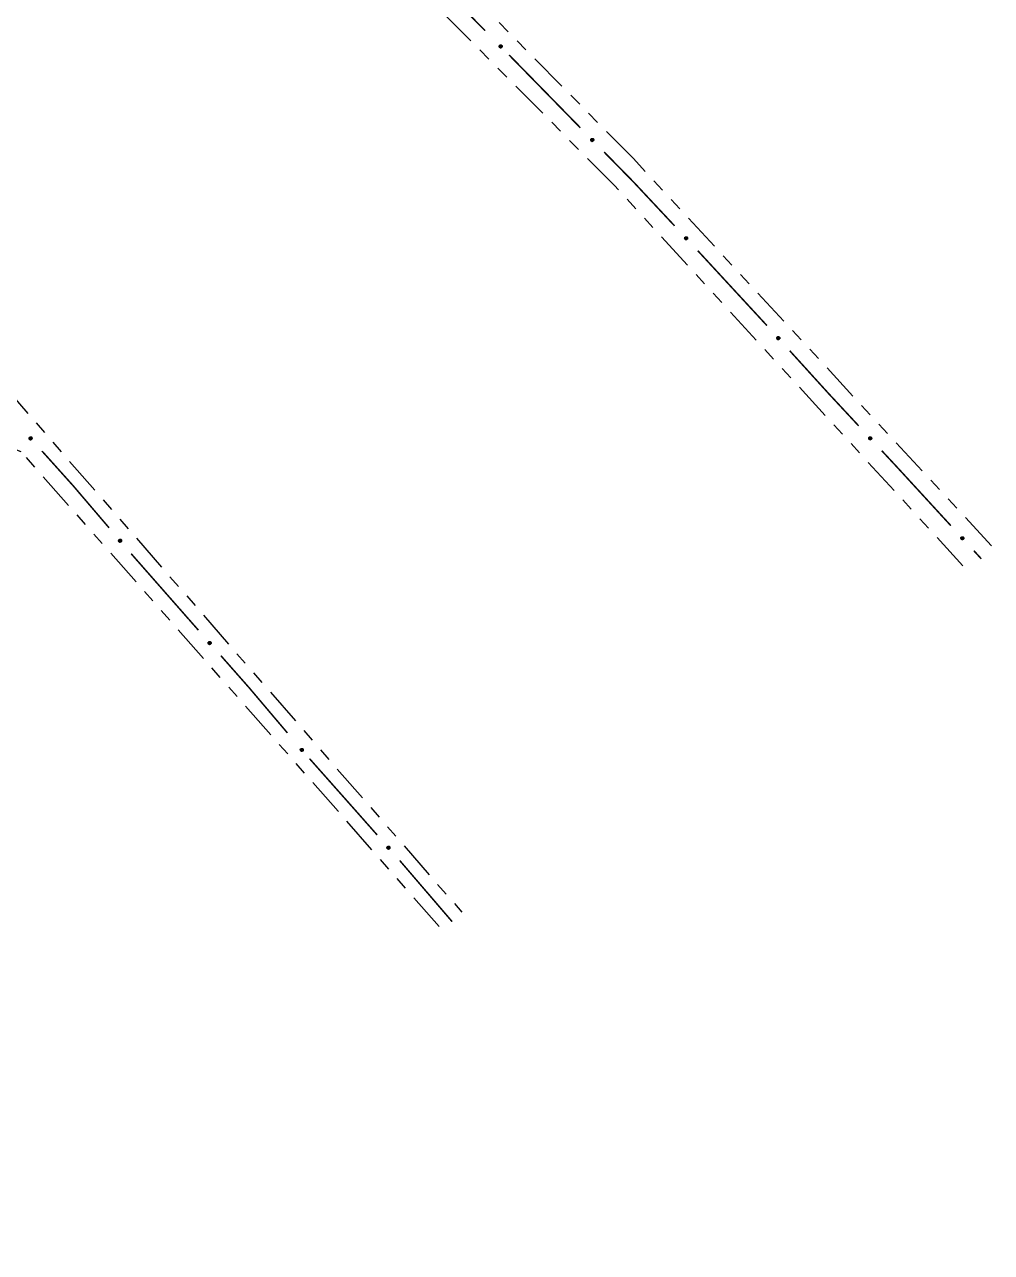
# Model space of a CAD drawing. Extents: x 209193 to 212081, y 4877574 to 4880493.
# Drawn here: x 211200.1 to 211313.9, y 4878143.3 to 4878287.9 of the extents above; entities that cross this region are included whole.
import ezdxf

# ---------------------------------------------------------------- set-up
doc = ezdxf.new("R2010")
doc.units = 0
doc.header["$LTSCALE"] = 1.5
doc.header["$MEASUREMENT"] = 0
doc.linetypes.add('TRACO_25', pattern=[8, 3, -1, 1, -1, 1, -1])
doc.layers.add('SV-EIXO-RUA-N-PAV', color=6, linetype='CONTINUOUS')
doc.layers.add('SV-RUA-NAO-PAV', color=7, linetype='CONTINUOUS')

msp = doc.modelspace()

# ---------------------------------------------------------------- linework, layer by layer
at = {"layer": 'SV-EIXO-RUA-N-PAV', "const_width": 0.18}
for points in [[(211248.718891, 4878292.844997), (211254.346278, 4878287.155084)], [(211257.153417, 4878284.305548), (211264.844498, 4878276.441244)], [(211264.844498, 4878276.441244), (211265.362902, 4878275.911164)], [(211265.362902, 4878275.911164), (211265.543974, 4878275.726588)], [(211268.345163, 4878272.871183), (211271.146352, 4878270.015777)], [(211271.146352, 4878270.015777), (211271.78037, 4878269.369488)], [(211271.78037, 4878269.369488), (211276.627127, 4878264.188472)], [(211279.357076, 4878261.264897), (211286.818157, 4878253.182059)], [(211286.818157, 4878253.182059), (211287.430708, 4878252.518462)], [(211287.430708, 4878252.518462), (211287.49582, 4878252.446691)], [(211290.18347, 4878249.484168), (211294.214944, 4878245.040384)], [(211294.214944, 4878245.040384), (211294.717639, 4878244.486278)], [(211294.717639, 4878244.486278), (211298.294019, 4878240.640321)], [(211202.183084, 4878237.673913), (211205.524844, 4878233.954687)], [(211301.017922, 4878237.711098), (211302.379874, 4878236.246486)], [(211302.379874, 4878236.246486), (211302.956838, 4878235.626033)], [(211302.956838, 4878235.626033), (211309.147507, 4878228.8845)], [(211205.524844, 4878233.954687), (211205.852227, 4878233.590325)], [(211205.852227, 4878233.590325), (211210.076611, 4878228.63686)], [(211212.673895, 4878225.594823), (211219.272806, 4878218.081211)], [(211311.853, 4878225.938264), (211312.529373, 4878225.201705)], [(211312.529373, 4878225.201705), (211312.727949, 4878224.985459)], [(211219.272806, 4878218.081211), (211219.45954, 4878217.868594)], [(211219.45954, 4878217.868594), (211220.594837, 4878216.580467)], [(211223.239641, 4878213.579632), (211226.545646, 4878209.828588)], [(211226.545646, 4878209.828588), (211226.553076, 4878209.820158)], [(211226.553076, 4878209.820158), (211231.068525, 4878204.485973)], [(211233.676961, 4878201.453787), (211238.984858, 4878195.468286)], [(211238.984858, 4878195.468286), (211239.171386, 4878195.257947)], [(211239.171386, 4878195.257947), (211241.632947, 4878192.47035)], [(211244.280593, 4878189.472022), (211244.32102, 4878189.426241)], [(211244.32102, 4878189.426241), (211250.138395, 4878182.639304)], [(211250.138395, 4878182.639304), (211250.459657, 4878182.264498)]]:
    msp.add_lwpolyline(points, dxfattribs=at)
at = {"layer": 'SV-EIXO-RUA-N-PAV'}
for points in [[(211256.149674, 4878285.489338), (211256.198583, 4878285.489486), (211256.240647, 4878285.479613), (211256.273361, 4878285.46128), (211256.298045, 4878285.437542), (211256.320562, 4878285.410412), (211256.33723, 4878285.378051), (211256.347774, 4878285.338036), (211256.348267, 4878285.288976), (211256.33532, 4878285.246549), (211256.319063, 4878285.213516), (211256.295792, 4878285.186351), (211256.269071, 4878285.164918), (211256.234883, 4878285.148716), (211256.194228, 4878285.138427), (211256.144883, 4878285.139125), (211256.103711, 4878285.149088), (211256.072534, 4878285.167651), (211256.045373, 4878285.191219), (211256.022717, 4878285.219192), (211256.006538, 4878285.251052), (211255.996253, 4878285.292005), (211255.997587, 4878285.340698), (211256.007055, 4878285.381876), (211256.025175, 4878285.413305), (211256.04898, 4878285.439523), (211256.075916, 4878285.462439), (211256.107749, 4878285.480548), (211256.149674, 4878285.489338)], [(211266.922531, 4878274.478541), (211266.971438, 4878274.478765), (211267.013518, 4878274.468957), (211267.04626, 4878274.450675), (211267.070981, 4878274.426975), (211267.093541, 4878274.39988), (211267.110259, 4878274.367545), (211267.120864, 4878274.327547), (211267.121434, 4878274.278487), (211267.108553, 4878274.236041), (211267.092346, 4878274.202982), (211267.069118, 4878274.175782), (211267.04243, 4878274.154307), (211267.008268, 4878274.138052), (211266.967628, 4878274.1277), (211266.918283, 4878274.128322), (211266.877095, 4878274.13822), (211266.845889, 4878274.156735), (211266.818692, 4878274.180261), (211266.795992, 4878274.208198), (211266.779764, 4878274.240034), (211266.769415, 4878274.28097), (211266.770674, 4878274.329666), (211266.780078, 4878274.370859), (211266.79815, 4878274.402316), (211266.821914, 4878274.42857), (211266.848814, 4878274.451528), (211266.880618, 4878274.469686), (211266.922531, 4878274.478541)], [(211277.975673, 4878262.908057), (211278.024573, 4878262.907121), (211278.066408, 4878262.896316), (211278.098707, 4878262.877262), (211278.122858, 4878262.852982), (211278.144768, 4878262.82536), (211278.160714, 4878262.792637), (211278.170367, 4878262.752398), (211278.169772, 4878262.703339), (211278.155888, 4878262.66121), (211278.138901, 4878262.628545), (211278.115034, 4878262.601904), (211278.087843, 4878262.581069), (211278.053305, 4878262.565629), (211278.012431, 4878262.556245), (211277.963114, 4878262.558037), (211277.922173, 4878262.568911), (211277.891416, 4878262.588161), (211277.864785, 4878262.612326), (211277.842754, 4878262.640794), (211277.827286, 4878262.673005), (211277.817912, 4878262.714176), (211277.820326, 4878262.762828), (211277.830705, 4878262.803786), (211277.849518, 4878262.834805), (211277.873899, 4878262.860488), (211277.901336, 4878262.882801), (211277.933563, 4878262.9002), (211277.975673, 4878262.908057)], [(211288.824633, 4878251.145808), (211288.873513, 4878251.144124), (211288.915178, 4878251.132681), (211288.947182, 4878251.113136), (211288.970959, 4878251.088489), (211288.992444, 4878251.060535), (211289.007888, 4878251.027573), (211289.016925, 4878250.987191), (211289.01558, 4878250.938146), (211289.001053, 4878250.896235), (211288.983569, 4878250.863833), (211288.959297, 4878250.83756), (211288.931791, 4878250.817143), (211288.897021, 4878250.802233), (211288.856008, 4878250.793475), (211288.806725, 4878250.796021), (211288.765954, 4878250.807519), (211288.735495, 4878250.827238), (211288.709236, 4878250.851806), (211288.687644, 4878250.880608), (211288.67267, 4878250.913053), (211288.663926, 4878250.954362), (211288.667084, 4878251.002971), (211288.678088, 4878251.043766), (211288.697373, 4878251.074494), (211288.722143, 4878251.099801), (211288.749919, 4878251.121692), (211288.782408, 4878251.138595), (211288.824633, 4878251.145808)], [(211299.63874, 4878239.35589), (211299.687637, 4878239.354807), (211299.729439, 4878239.343878), (211299.761681, 4878239.324728), (211299.78576, 4878239.300376), (211299.807588, 4878239.272688), (211299.823436, 4878239.239918), (211299.832969, 4878239.199651), (211299.832228, 4878239.150593), (211299.818217, 4878239.108506), (211299.801134, 4878239.075892), (211299.777187, 4878239.049322), (211299.749934, 4878239.028568), (211299.71535, 4878239.013232), (211299.674449, 4878239.003969), (211299.625137, 4878239.005909), (211299.584229, 4878239.016904), (211299.553529, 4878239.036246), (211299.52697, 4878239.06049), (211299.505024, 4878239.089024), (211299.489653, 4878239.121282), (211299.480401, 4878239.16248), (211299.48296, 4878239.211125), (211299.493461, 4878239.252051), (211299.512367, 4878239.283015), (211299.536824, 4878239.308625), (211299.564328, 4878239.330856), (211299.596606, 4878239.348158), (211299.63874, 4878239.35589)], [(211200.832234, 4878239.342052), (211200.881105, 4878239.340133), (211200.922714, 4878239.328491), (211200.954624, 4878239.308792), (211200.978283, 4878239.284032), (211200.999634, 4878239.255975), (211201.014919, 4878239.222939), (211201.023762, 4878239.182514), (211201.022182, 4878239.133476), (211201.007454, 4878239.091635), (211200.989815, 4878239.059318), (211200.965417, 4878239.033161), (211200.937814, 4878239.012877), (211200.902972, 4878238.998134), (211200.861918, 4878238.989572), (211200.812648, 4878238.992355), (211200.771933, 4878239.004048), (211200.741569, 4878239.023913), (211200.715428, 4878239.048607), (211200.693973, 4878239.077512), (211200.679156, 4878239.110028), (211200.67061, 4878239.151378), (211200.674001, 4878239.199972), (211200.6852, 4878239.240713), (211200.704633, 4878239.271349), (211200.729524, 4878239.296537), (211200.757405, 4878239.318294), (211200.789974, 4878239.335042), (211200.832234, 4878239.342052)], [(211211.364917, 4878227.295851), (211211.413722, 4878227.292669), (211211.455017, 4878227.279954), (211211.486406, 4878227.259436), (211211.509417, 4878227.234073), (211211.530035, 4878227.205473), (211211.544461, 4878227.172052), (211211.552256, 4878227.131413), (211211.549407, 4878227.082432), (211211.533602, 4878227.040986), (211211.515133, 4878227.009136), (211211.490067, 4878226.983619), (211211.461948, 4878226.964055), (211211.426737, 4878226.950218), (211211.385476, 4878226.942721), (211211.336293, 4878226.946777), (211211.295895, 4878226.95952), (211211.266054, 4878226.980163), (211211.240561, 4878227.005525), (211211.219861, 4878227.034975), (211211.20589, 4878227.067863), (211211.198416, 4878227.109421), (211211.203063, 4878227.157911), (211211.215312, 4878227.198349), (211211.23553, 4878227.228471), (211211.261065, 4878227.253007), (211211.289499, 4878227.274036), (211211.32249, 4878227.289936), (211211.364917, 4878227.295851)], [(211310.484152, 4878227.591666), (211310.533041, 4878227.590277), (211310.574774, 4878227.579087), (211310.606896, 4878227.559735), (211310.630821, 4878227.535232), (211310.652475, 4878227.507409), (211310.668118, 4878227.47454), (211310.677398, 4878227.434213), (211310.676349, 4878227.385161), (211310.662076, 4878227.343163), (211310.644788, 4878227.310656), (211310.620675, 4878227.284237), (211310.593293, 4878227.263654), (211310.558613, 4878227.248535), (211310.517655, 4878227.239529), (211310.468357, 4878227.241777), (211310.427518, 4878227.253029), (211310.39694, 4878227.272563), (211310.370533, 4878227.296973), (211310.348767, 4878227.325644), (211310.333598, 4878227.357997), (211310.324604, 4878227.399253), (211310.327468, 4878227.44788), (211310.338226, 4878227.48874), (211310.357325, 4878227.519584), (211310.381942, 4878227.545041), (211310.409585, 4878227.567099), (211310.441971, 4878227.584199), (211310.484152, 4878227.591666)], [(211221.904821, 4878215.260625), (211221.953671, 4878215.258239), (211221.995168, 4878215.246199), (211222.026887, 4878215.226195), (211222.050308, 4878215.20121), (211222.071389, 4878215.17295), (211222.086358, 4878215.139769), (211222.094814, 4878215.099261), (211222.092764, 4878215.050241), (211222.077636, 4878215.008543), (211222.059688, 4878214.976396), (211222.035041, 4878214.950474), (211222.007245, 4878214.930454), (211221.972264, 4878214.916046), (211221.93113, 4878214.907877), (211221.881888, 4878214.911132), (211221.841287, 4878214.923214), (211221.811115, 4878214.943368), (211221.785211, 4878214.968312), (211221.764035, 4878214.997421), (211221.749529, 4878215.030077), (211221.74138, 4878215.071508), (211221.745235, 4878215.120067), (211221.756824, 4878215.160699), (211221.776549, 4878215.191147), (211221.801681, 4878215.216095), (211221.829768, 4878215.237585), (211221.862496, 4878215.25402), (211221.904821, 4878215.260625)], [(211232.746951, 4878202.668434), (211232.795808, 4878202.666197), (211232.837341, 4878202.654283), (211232.869122, 4878202.634377), (211232.892618, 4878202.609463), (211232.913786, 4878202.581267), (211232.928856, 4878202.548132), (211232.937435, 4878202.50765), (211232.935535, 4878202.458624), (211232.920534, 4878202.41688), (211232.902685, 4878202.384678), (211232.878117, 4878202.358682), (211232.850382, 4878202.338577), (211232.815445, 4878202.324062), (211232.774336, 4878202.315768), (211232.725085, 4878202.318872), (211232.684447, 4878202.330831), (211232.654213, 4878202.350893), (211232.628234, 4878202.375757), (211232.606968, 4878202.404802), (211232.592363, 4878202.437413), (211232.584087, 4878202.478819), (211232.587795, 4878202.527389), (211232.59926, 4878202.568056), (211232.618892, 4878202.598564), (211232.643947, 4878202.62359), (211232.671968, 4878202.645165), (211232.704646, 4878202.6617), (211232.746951, 4878202.668434)], [(211242.944181, 4878191.15175), (211242.993033, 4878191.14941), (211243.034541, 4878191.137409), (211243.06628, 4878191.117436), (211243.089724, 4878191.092473), (211243.110832, 4878191.064233), (211243.125832, 4878191.031066), (211243.134326, 4878190.990566), (211243.132323, 4878190.941544), (211243.117235, 4878190.899831), (211243.099318, 4878190.867667), (211243.074695, 4878190.841722), (211243.046918, 4878190.821676), (211243.01195, 4878190.807235), (211242.970824, 4878190.799027), (211242.921579, 4878190.802235), (211242.880967, 4878190.814279), (211242.850775, 4878190.834405), (211242.824848, 4878190.859324), (211242.803644, 4878190.888413), (211242.789108, 4878190.921055), (211242.780919, 4878190.962478), (211242.784729, 4878191.011041), (211242.796279, 4878191.051684), (211242.815975, 4878191.08215), (211242.841083, 4878191.107123), (211242.86915, 4878191.128638), (211242.901862, 4878191.145105), (211242.944181, 4878191.15175)]]:
    msp.add_lwpolyline(points, close=True, dxfattribs=at)
for points in [[(211255.996253, 4878285.292005), (211256.194228, 4878285.138427)], [(211255.997587, 4878285.340698), (211256.234883, 4878285.148716)], [(211256.000698, 4878285.314676), (211256.212061, 4878285.145391)], [(211256.003122, 4878285.359035), (211256.24792, 4878285.159465)], [(211256.006538, 4878285.251052), (211256.144883, 4878285.139125)], [(211256.006947, 4878285.269255), (211256.163799, 4878285.143998)], [(211256.007055, 4878285.381876), (211256.269071, 4878285.164918)], [(211256.017992, 4878285.394572), (211256.279963, 4878285.177442)], [(211256.018116, 4878285.232464), (211256.119461, 4878285.148352)], [(211256.022717, 4878285.219192), (211256.103711, 4878285.149088)], [(211256.025175, 4878285.413305), (211256.295792, 4878285.186351)], [(211256.038586, 4878285.424255), (211256.30433, 4878285.199364)], [(211256.04898, 4878285.439523), (211256.319063, 4878285.213516)], [(211256.065879, 4878285.449039), (211256.324988, 4878285.234836)], [(211256.075916, 4878285.462439), (211256.33532, 4878285.246549)], [(211256.095038, 4878285.468013), (211256.338904, 4878285.271348)], [(211256.107749, 4878285.480548), (211256.348267, 4878285.288976)], [(211256.128014, 4878285.483085), (211256.344211, 4878285.31471)], [(211256.149674, 4878285.489338), (211256.347774, 4878285.338036)], [(211256.176318, 4878285.488336), (211256.33703, 4878285.363036)], [(211256.198583, 4878285.489486), (211256.33723, 4878285.378051)], [(211256.222586, 4878285.483961), (211256.322001, 4878285.399871)], [(211256.240647, 4878285.479613), (211256.320562, 4878285.410412)], [(211266.769415, 4878274.28097), (211266.967628, 4878274.1277)], [(211266.770674, 4878274.329666), (211267.008268, 4878274.138052)], [(211266.773825, 4878274.303648), (211266.985451, 4878274.134691)], [(211266.776181, 4878274.348012), (211267.021288, 4878274.148821)], [(211266.779764, 4878274.240034), (211266.918283, 4878274.128322)], [(211266.780078, 4878274.370859), (211267.04243, 4878274.154307)], [(211266.780145, 4878274.258237), (211266.937191, 4878274.133224)], [(211266.790995, 4878274.383571), (211267.053302, 4878274.166848)], [(211266.791371, 4878274.221463), (211266.892847, 4878274.137508)], [(211266.795992, 4878274.208198), (211266.877095, 4878274.13822)], [(211266.79815, 4878274.402316), (211267.069118, 4878274.175782)], [(211266.811543, 4878274.413286), (211267.077635, 4878274.188807)], [(211266.821914, 4878274.42857), (211267.092346, 4878274.202982)], [(211266.838798, 4878274.438113), (211267.098239, 4878274.224311)], [(211266.848814, 4878274.451528), (211267.108553, 4878274.236041)], [(211266.867928, 4878274.457132), (211267.112098, 4878274.260845)], [(211266.880618, 4878274.469686), (211267.121434, 4878274.278487)], [(211266.900879, 4878274.472254), (211267.117338, 4878274.304216)], [(211266.922531, 4878274.478541), (211267.120864, 4878274.327547)], [(211266.949176, 4878274.477581), (211267.110082, 4878274.35253)], [(211266.971438, 4878274.478765), (211267.110259, 4878274.367545)], [(211266.99545, 4878274.473278), (211267.094996, 4878274.389342)], [(211267.013518, 4878274.468957), (211267.093541, 4878274.39988)], [(211277.817912, 4878262.714176), (211278.012431, 4878262.556245)], [(211277.820326, 4878262.762828), (211278.053305, 4878262.565629)], [(211277.822859, 4878262.736743), (211278.030415, 4878262.562811)], [(211277.826266, 4878262.781038), (211278.066577, 4878262.576086)], [(211277.827286, 4878262.673005), (211277.963114, 4878262.558037)], [(211277.828099, 4878262.691195), (211277.982134, 4878262.562489)], [(211277.830705, 4878262.803786), (211278.087843, 4878262.581069)], [(211277.838449, 4878262.654164), (211277.937903, 4878262.567825)], [(211277.841921, 4878262.816236), (211278.09901, 4878262.593348)], [(211277.842754, 4878262.640794), (211277.922173, 4878262.568911)], [(211277.849518, 4878262.834805), (211278.115034, 4878262.601904)], [(211277.863168, 4878262.845455), (211278.123858, 4878262.614723)], [(211277.873899, 4878262.860488), (211278.138901, 4878262.628545)], [(211277.891005, 4878262.869627), (211278.145298, 4878262.649729)], [(211277.901336, 4878262.882801), (211278.155888, 4878262.66121)], [(211277.920578, 4878262.88795), (211278.16002, 4878262.685923)], [(211277.933563, 4878262.9002), (211278.169772, 4878262.703339)], [(211277.953879, 4878262.902286), (211278.166288, 4878262.729157)], [(211277.975673, 4878262.908057), (211278.170367, 4878262.752398)], [(211278.002288, 4878262.906465), (211278.160181, 4878262.777631)], [(211278.024573, 4878262.907121), (211278.160714, 4878262.792637)], [(211278.048447, 4878262.901064), (211278.145973, 4878262.814789)], [(211278.066408, 4878262.896316), (211278.144768, 4878262.82536)], [(211288.663926, 4878250.954362), (211288.856008, 4878250.793475)], [(211288.667084, 4878251.002971), (211288.897021, 4878250.802233)], [(211288.669218, 4878250.97685), (211288.87409, 4878250.799765)], [(211288.67267, 4878250.913053), (211288.806725, 4878250.796021)], [(211288.673302, 4878251.021088), (211288.910451, 4878250.812486)], [(211288.673761, 4878250.931227), (211288.82581, 4878250.800182)], [(211288.678088, 4878251.043766), (211288.931791, 4878250.817143)], [(211288.689493, 4878251.056042), (211288.943145, 4878250.82925)], [(211288.697373, 4878251.074494), (211288.959297, 4878250.83756)], [(211288.711184, 4878251.084933), (211288.968316, 4878250.850243)], [(211288.722143, 4878251.099801), (211288.983569, 4878250.863833)], [(211288.739388, 4878251.108677), (211288.990289, 4878250.884916)], [(211288.749919, 4878251.121692), (211289.001053, 4878250.896235)], [(211288.769237, 4878251.126545), (211289.005563, 4878250.920882)], [(211288.782408, 4878251.138595), (211289.01558, 4878250.938146)], [(211288.802754, 4878251.140371), (211289.012491, 4878250.964015)], [(211288.824633, 4878251.145808), (211289.016925, 4878250.987191)], [(211288.851221, 4878251.143809), (211289.007125, 4878251.012576)], [(211288.873513, 4878251.144124), (211289.007888, 4878251.027573)], [(211288.897292, 4878251.137704), (211288.993488, 4878251.049948)], [(211288.915178, 4878251.132681), (211288.992444, 4878251.060535)], [(211288.683544, 4878250.894043), (211288.781666, 4878250.806193)], [(211288.687644, 4878250.880608), (211288.765954, 4878250.807519)], [(211299.596606, 4878239.348158), (211299.832228, 4878239.150593)], [(211299.616929, 4878239.350184), (211299.828821, 4878239.176422)], [(211299.63874, 4878239.35589), (211299.832969, 4878239.199651)], [(211299.66535, 4878239.354218), (211299.822858, 4878239.224913)], [(211299.687637, 4878239.354807), (211299.823436, 4878239.239918)], [(211299.711493, 4878239.34868), (211299.808761, 4878239.262114)], [(211299.729439, 4878239.343878), (211299.807588, 4878239.272688)], [(211200.67061, 4878239.151378), (211200.861918, 4878238.989572)], [(211200.674001, 4878239.199972), (211200.902972, 4878238.998134)], [(211200.67601, 4878239.173842), (211200.88003, 4878238.995775)], [(211200.679156, 4878239.110028), (211200.812648, 4878238.992355)], [(211200.680306, 4878239.218059), (211200.916452, 4878239.008322)], [(211200.680333, 4878239.128197), (211200.831753, 4878238.996424)], [(211200.6852, 4878239.240713), (211200.937814, 4878239.012877)], [(211200.689938, 4878239.090967), (211200.787638, 4878239.002647)], [(211200.693973, 4878239.077512), (211200.771933, 4878239.004048)], [(211200.696664, 4878239.252935), (211200.949225, 4878239.024929)], [(211200.704633, 4878239.271349), (211200.965417, 4878239.033161)], [(211200.718494, 4878239.281722), (211200.974497, 4878239.045801)], [(211200.729524, 4878239.296537), (211200.989815, 4878239.059318)], [(211200.746811, 4878239.30533), (211200.996636, 4878239.080369)], [(211200.757405, 4878239.318294), (211201.007454, 4878239.091635)], [(211200.776746, 4878239.323055), (211201.012082, 4878239.11626)], [(211200.789974, 4878239.335042), (211201.022182, 4878239.133476)], [(211200.810328, 4878239.33672), (211201.019217, 4878239.159359)], [(211200.832234, 4878239.342052), (211201.023762, 4878239.182514)], [(211200.858812, 4878239.339925), (211201.014085, 4878239.207946)], [(211200.881105, 4878239.340133), (211201.014919, 4878239.222939)], [(211200.904853, 4878239.333599), (211201.000626, 4878239.245382)], [(211200.922714, 4878239.328491), (211200.999634, 4878239.255975)], [(211299.480401, 4878239.16248), (211299.674449, 4878239.003969)], [(211299.48296, 4878239.211125), (211299.71535, 4878239.013232)], [(211299.485416, 4878239.185032), (211299.692452, 4878239.010481)], [(211299.488955, 4878239.229317), (211299.728653, 4878239.023649)], [(211299.489653, 4878239.121282), (211299.625137, 4878239.005909)], [(211299.490519, 4878239.139468), (211299.64417, 4878239.010304)], [(211299.493461, 4878239.252051), (211299.749934, 4878239.028568)], [(211299.500759, 4878239.102408), (211299.599956, 4878239.015772)], [(211299.504714, 4878239.264468), (211299.761138, 4878239.040814)], [(211299.505024, 4878239.089024), (211299.584229, 4878239.016904)], [(211299.512367, 4878239.283015), (211299.777187, 4878239.049322)], [(211299.526049, 4878239.293623), (211299.786049, 4878239.062115)], [(211299.536824, 4878239.308625), (211299.801134, 4878239.075892)], [(211299.553958, 4878239.317713), (211299.807594, 4878239.097056)], [(211299.564328, 4878239.330856), (211299.818217, 4878239.108506)], [(211299.583585, 4878239.335947), (211299.822424, 4878239.133207)], [(211211.198416, 4878227.109421), (211211.385476, 4878226.942721)], [(211211.203063, 4878227.157911), (211211.426737, 4878226.950218)], [(211211.204395, 4878227.131737), (211211.403742, 4878226.948454)], [(211211.20589, 4878227.067863), (211211.336293, 4878226.946777)], [(211211.207537, 4878227.085996), (211211.355497, 4878226.950351)], [(211211.209833, 4878227.175828), (211211.440476, 4878226.960054)], [(211211.215312, 4878227.198349), (211211.461948, 4878226.964055)], [(211211.216175, 4878227.048529), (211211.311559, 4878226.957713)], [(211211.219861, 4878227.034975), (211211.295895, 4878226.95952)], [(211211.227088, 4878227.21027), (211211.473668, 4878226.975808)], [(211211.23553, 4878227.228471), (211211.490067, 4878226.983619)], [(211211.249655, 4878227.238482), (211211.499471, 4878226.99602)], [(211211.261065, 4878227.253007), (211211.515133, 4878227.009136)], [(211211.278573, 4878227.261351), (211211.522497, 4878227.030003)], [(211211.289499, 4878227.274036), (211211.533602, 4878227.040986)], [(211211.308956, 4878227.278295), (211211.538866, 4878227.065483)], [(211211.32249, 4878227.289936), (211211.549407, 4878227.082432)], [(211211.342881, 4878227.291087), (211211.547113, 4878227.108383)], [(211211.364917, 4878227.295851), (211211.552256, 4878227.131413)], [(211211.391431, 4878227.293037), (211211.543239, 4878227.157086)], [(211211.413722, 4878227.292669), (211211.544461, 4878227.172052)], [(211211.437293, 4878227.285522), (211211.530753, 4878227.194858)], [(211211.455017, 4878227.279954), (211211.530035, 4878227.205473)], [(211310.324604, 4878227.399253), (211310.517655, 4878227.239529)], [(211310.327468, 4878227.44788), (211310.558613, 4878227.248535)], [(211310.32976, 4878227.421773), (211310.535698, 4878227.245928)], [(211310.333577, 4878227.466034), (211310.571982, 4878227.258869)], [(211310.333598, 4878227.357997), (211310.468357, 4878227.241777)], [(211310.334578, 4878227.376178), (211310.487416, 4878227.246053)], [(211310.338226, 4878227.48874), (211310.593293, 4878227.263654)], [(211310.344586, 4878227.339054), (211310.443237, 4878227.251798)], [(211310.348767, 4878227.325644), (211310.427518, 4878227.253029)], [(211310.349556, 4878227.501086), (211310.604573, 4878227.275829)], [(211310.357325, 4878227.519584), (211310.620675, 4878227.284237)], [(211310.371073, 4878227.530107), (211310.629617, 4878227.296975)], [(211310.381942, 4878227.545041), (211310.644788, 4878227.310656)], [(211310.399132, 4878227.554021), (211310.651381, 4878227.33178)], [(211310.409585, 4878227.567099), (211310.662076, 4878227.343163)], [(211310.428873, 4878227.572069), (211310.666437, 4878227.367837)], [(211310.441971, 4878227.584199), (211310.676349, 4878227.385161)], [(211310.462306, 4878227.586097), (211310.673105, 4878227.411011)], [(211310.484152, 4878227.591666), (211310.677398, 4878227.434213)], [(211310.510752, 4878227.589828), (211310.667446, 4878227.459539)], [(211310.533041, 4878227.590277), (211310.668118, 4878227.47454)], [(211310.556859, 4878227.584001), (211310.653582, 4878227.496827)], [(211310.574774, 4878227.579087), (211310.652475, 4878227.507409)], [(211221.74138, 4878215.071508), (211221.93113, 4878214.907877)], [(211221.745235, 4878215.120067), (211221.972264, 4878214.916046)], [(211221.746994, 4878215.093918), (211221.9493, 4878214.913907)], [(211221.749529, 4878215.030077), (211221.881888, 4878214.911132)], [(211221.75088, 4878215.048234), (211221.901031, 4878214.915017)], [(211221.751713, 4878215.138092), (211221.98584, 4878214.926104)], [(211221.756824, 4878215.160699), (211222.007245, 4878214.930454)], [(211221.760128, 4878215.010913), (211221.856978, 4878214.921663)], [(211221.764035, 4878214.997421), (211221.841287, 4878214.923214)], [(211221.768404, 4878215.172811), (211222.018771, 4878214.942397)], [(211221.776549, 4878215.191147), (211222.035041, 4878214.950474)], [(211221.790509, 4878215.201387), (211222.044242, 4878214.963026)], [(211221.801681, 4878215.216095), (211222.059688, 4878214.976396)], [(211221.81905, 4878215.224723), (211222.066711, 4878214.99738)], [(211221.829768, 4878215.237585), (211222.077636, 4878215.008543)], [(211221.849153, 4878215.24216), (211222.0825, 4878215.033122)], [(211221.862496, 4878215.25402), (211222.092764, 4878215.050241)], [(211221.882865, 4878215.255503), (211222.090047, 4878215.076151)], [(211221.904821, 4878215.260625), (211222.094814, 4878215.099261)], [(211221.931377, 4878215.258244), (211222.08538, 4878215.124784)], [(211221.953671, 4878215.258239), (211222.086358, 4878215.139769)], [(211221.977356, 4878215.251477), (211222.07228, 4878215.162348)], [(211221.995168, 4878215.246199), (211222.071389, 4878215.17295)], [(211232.584087, 4878202.478819), (211232.774336, 4878202.315768)], [(211232.587795, 4878202.527389), (211232.815445, 4878202.324062)], [(211232.589633, 4878202.501246), (211232.792488, 4878202.321853)], [(211232.592363, 4878202.437413), (211232.725085, 4878202.318872)], [(211232.593659, 4878202.455574), (211232.744216, 4878202.322816)], [(211232.594218, 4878202.545434), (211232.82899, 4878202.334162)], [(211232.59926, 4878202.568056), (211232.850382, 4878202.338577)], [(211232.603021, 4878202.418282), (211232.700143, 4878202.329327)], [(211232.606968, 4878202.404802), (211232.684447, 4878202.330831)], [(211232.610803, 4878202.580203), (211232.861872, 4878202.350555)], [(211232.618892, 4878202.598564), (211232.878117, 4878202.358682)], [(211232.63282, 4878202.608847), (211232.887279, 4878202.371262)], [(211232.643947, 4878202.62359), (211232.902685, 4878202.384678)], [(211232.66129, 4878202.63227), (211232.909643, 4878202.405684)], [(211232.671968, 4878202.645165), (211232.920534, 4878202.41688)], [(211232.69134, 4878202.649799), (211232.925323, 4878202.441474)], [(211232.704646, 4878202.6617), (211232.935535, 4878202.458624)], [(211232.725011, 4878202.663245), (211232.932739, 4878202.484526)], [(211232.746951, 4878202.668434), (211232.937435, 4878202.50765)], [(211232.773514, 4878202.666134), (211232.927923, 4878202.533145)], [(211232.795808, 4878202.666197), (211232.928856, 4878202.548132)], [(211232.819513, 4878202.659508), (211232.914709, 4878202.570668)], [(211232.837341, 4878202.654283), (211232.913786, 4878202.581267)], [(211242.780919, 4878190.962478), (211242.970824, 4878190.799027)], [(211242.784729, 4878191.011041), (211243.01195, 4878190.807235)], [(211242.786512, 4878190.984893), (211242.988989, 4878190.805074)], [(211242.789108, 4878190.921055), (211242.921579, 4878190.802235)], [(211242.790442, 4878190.939213), (211242.940719, 4878190.806139)], [(211242.791189, 4878191.029072), (211243.025517, 4878190.817306)], [(211242.796279, 4878191.051684), (211243.046918, 4878190.821676)], [(211242.799725, 4878190.901901), (211242.89666, 4878190.812742)], [(211242.803644, 4878190.888413), (211242.880967, 4878190.814279)], [(211242.807848, 4878191.063806), (211243.058433, 4878190.83363)], [(211242.815975, 4878191.08215), (211243.074695, 4878190.841722)], [(211242.829925, 4878191.092403), (211243.083884, 4878190.854283)], [(211242.841083, 4878191.107123), (211243.099318, 4878190.867667)], [(211242.858444, 4878191.115767), (211243.10632, 4878190.888659)], [(211242.86915, 4878191.128638), (211243.117235, 4878190.899831)], [(211242.888531, 4878191.133232), (211243.122075, 4878190.924415)], [(211242.901862, 4878191.145105), (211243.132323, 4878190.941544)], [(211242.92223, 4878191.146607), (211243.129582, 4878190.967452)], [(211242.944181, 4878191.15175), (211243.134326, 4878190.990566)], [(211242.970739, 4878191.149394), (211243.124868, 4878191.016081)], [(211242.993033, 4878191.14941), (211243.125832, 4878191.031066)], [(211243.016724, 4878191.142671), (211243.111733, 4878191.053632)], [(211243.034541, 4878191.137409), (211243.110832, 4878191.064233)]]:
    msp.add_lwpolyline(points, dxfattribs=at)
at = {"layer": 'SV-RUA-NAO-PAV', "linetype": 'TRACO_25'}
for points in [[(211313.920941, 4878226.531046, 13.122553), (211271.78675, 4878272.097608, 13.191418), (211230.819566, 4878313.608761, 13.260283), (211184.4, 4878361.61, 13.709798), (211144.339334, 4878402.971887, 13.709798), (211132.37, 4878415.33, 13.033735), (211121.79, 4878425.14, 12.959791), (211111.96, 4878433.59, 12.463307), (211104.92, 4878438.47, 11.956261), (211103.3, 4878440.36, 11.829498), (211103.35, 4878444.07, 11.776681)], [(211310.573332, 4878224.177414, 12.965148), (211269.566742, 4878268.927474, 13.309472), (211228.789538, 4878309.978612, 13.40785), (211181.65, 4878359.19, 13.667544), (211176.616757, 4878364.399475, 13.667544), (211139.458806, 4878402.858454, 12.885846), (211129.67, 4878412.99, 12.885846), (211118.69, 4878423.32, 12.716831), (211108.8, 4878431.78, 12.568942), (211103.19, 4878435.42, 12.135839), (211100.38, 4878434.12, 11.956261)], [(211081.090873, 4878384.10271, 12.009078), (211081.817348, 4878381.279925, 12.306013), (211083.757195, 4878378.659847, 12.424067), (211148.112524, 4878305.087731, 13.486552), (211197.558844, 4878245.505995, 13.270121), (211251.594911, 4878183.384206, 12.915958)], [(211248.914965, 4878181.684121, 12.925797), (211237.047412, 4878195.257832, 12.925797), (211199.750903, 4878237.59487, 13.063526), (211198.70324, 4878237.991287, 13.09304), (211198.063243, 4878238.097953, 13.09304), (211197.31658, 4878238.04462, 13.09304), (211196.783249, 4878237.831287, 13.09304), (211191.407884, 4878230.38309, 13.09304), (211172.578567, 4878204.896943, 13.09304), (211164.305079, 4878193.960723, 13.09304), (211154.605128, 4878181.170101, 13.09304), (211154.034542, 4878180.219126, 13.09304), (211153.939445, 4878178.792662, 13.09304), (211154.224737, 4878177.841687, 13.09304), (211197.804316, 4878143.325187, 13.09304)]]:
    msp.add_polyline3d(points, dxfattribs=at)

doc.saveas('drawing.dxf')
